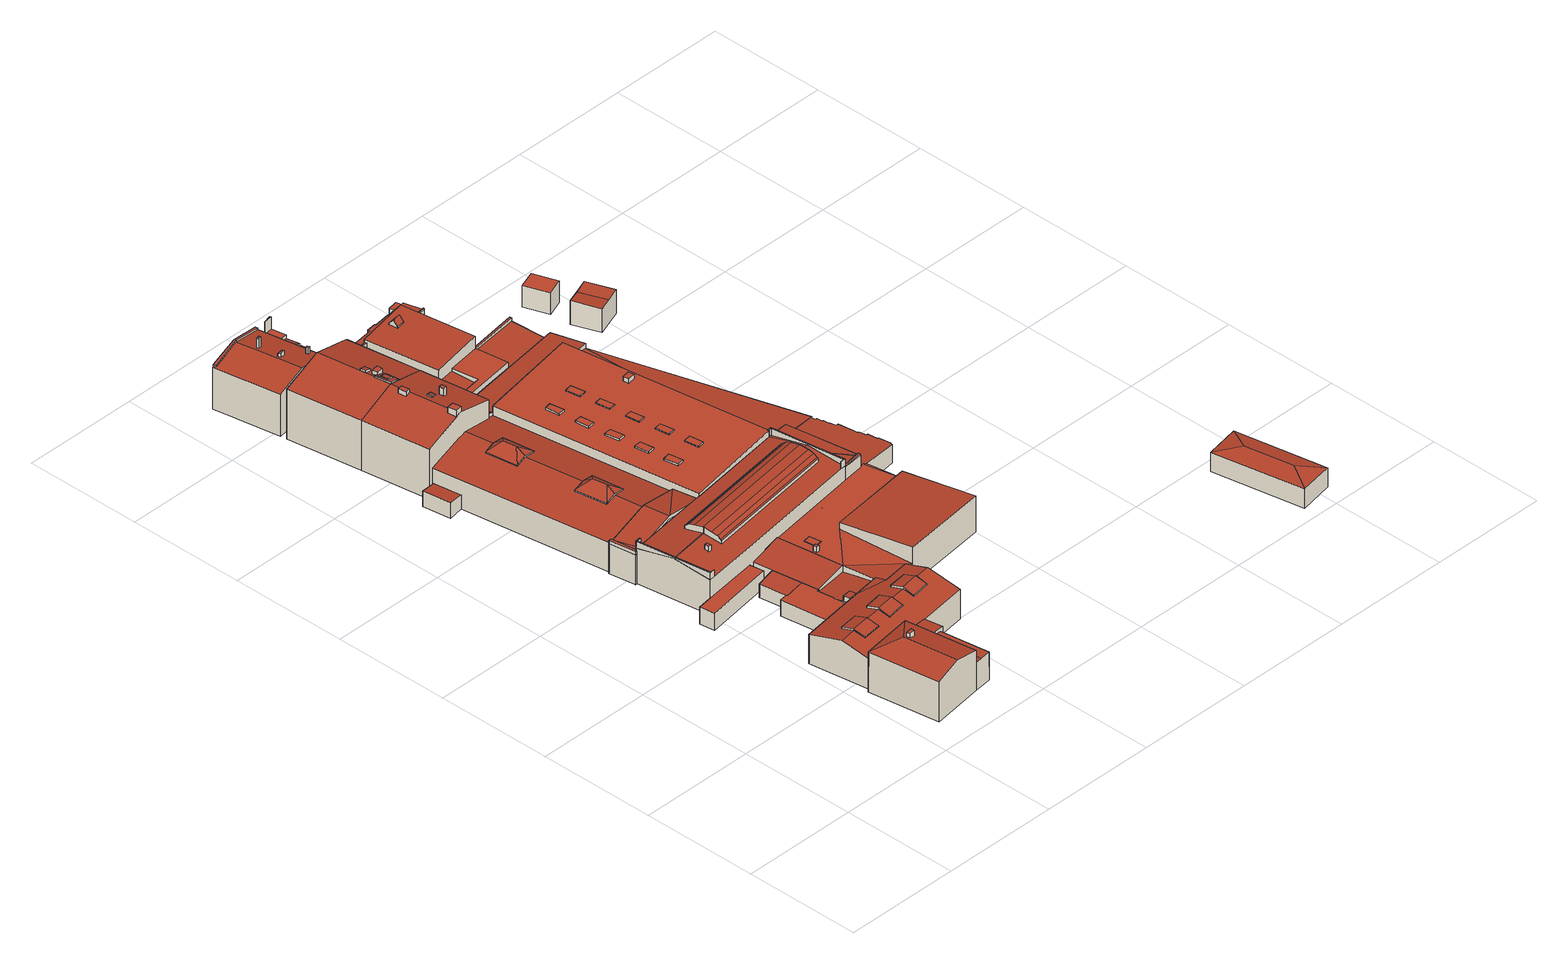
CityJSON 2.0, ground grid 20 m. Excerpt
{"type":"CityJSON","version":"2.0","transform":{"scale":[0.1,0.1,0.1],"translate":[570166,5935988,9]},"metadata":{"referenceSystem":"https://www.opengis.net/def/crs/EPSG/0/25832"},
"CityObjects":{
"building1":{"type":"Building","attributes":{"Grundfläche 2D":"374.044527","Grundhöhe NN":"14.896"},"children":["building1-1"],"geometry":[{"type":"Solid","lod":"3","boundaries":[[[[0,1,2,3]],[[4,5,6,3,2]],[[7,8,9,10]],[[11,12,8,7,13]],[[14,15,16]],[[17,18,19,20,21,22,23,24,25,26,27,28,29,30,31,32,33,16,15]],[[18,34,35,36,37,32,31,38,39,40,28,27,41,42,43,44,23,22,45,46,47,19]],[[48,36,35]],[[49,50,51,52]],[[53,54,50,49,55]],[[56,57,58,59]],[[60,58,57]],[[58,60,61,59]],[[62,63,64,65]],[[66,67,68,69]],[[68,70,71,69]],[[41,1,0,43,42]],[[41,27,26,4,2,1]],[[24,5,4,26,25]],[[24,23,44,43,0,3,6,5]],[[9,47,46,10]],[[46,45,22,21,11,13,7,10]],[[12,11,21,20]],[[20,19,47,9,8,12]],[[52,51,40,39]],[[39,38,31,30,53,55,49,52]],[[54,53,30,29]],[[29,28,40,51,50,54]],[[72,73,63,62,70,68,67]],[[63,73,74,36,64]],[[64,36,48,65]],[[59,61,75,76,71,56]],[[62,65,48,35,57,56,71,70]],[[77,60,57,35,34,78]],[[61,60,77,75]],[[67,66,79,72]],[[79,66,69,71,76]],[[33,32,37,80,81]],[[16,33,81,82]],[[14,16,82,83]],[[17,15,14,83,84]],[[34,18,17,84,78]],[[36,74,80,37]],[[72,79,76,75,77,78,84,83,82,81,80,74,73]]]],"semantics":{"surfaces":[{"type":"RoofSurface"},{"type":"WallSurface"},{"type":"GroundSurface"}],"values":[[0,0,0,0,0,0,0,0,0,0,0,0,0,0,0,0,1,1,1,1,1,1,1,1,1,1,1,1,1,1,1,1,1,1,1,1,1,1,1,1,1,1,1,2]]}}]},
"building1-1":{"type":"BuildingInstallation","parents":["building1"],"geometry":[{"type":"MultiSurface","lod":"3","boundaries":[[[85,86,87,88]],[[88,87,89,90]],[[85,88,90,91]],[[86,85,91,92]],[[87,86,92,89]]],"semantics":{"surfaces":[{"type":"RoofSurface"},{"type":"WallSurface"}],"values":[0,1,1,1,1]}}]},
"building2":{"type":"Building","attributes":{"Grundfläche 2D":"158.955950","Grundhöhe NN":"16.068"},"children":["building2-1"],"geometry":[{"type":"Solid","lod":"3","boundaries":[[[[93,94,95,96,97,98,99,100,101]],[[102,103,104,105]],[[106,103,107,108,109,110,111,95,94,112]],[[113,114,115,116]],[[100,99,117,118]],[[95,111,97,96]],[[98,97,111,119,117,99]],[[105,104,120,121]],[[102,105,121,122]],[[107,103,102,122,123]],[[108,107,123,124]],[[109,108,124,125]],[[110,109,125,126]],[[111,110,126,119]],[[94,93,112]],[[112,93,101,106]],[[104,103,106,114,113,127,120]],[[114,106,101,100,115]],[[115,100,118,128,116]],[[113,116,128,127]],[[119,126,125,124,123,122,121,120,127,128,118,117]]]],"semantics":{"surfaces":[{"type":"RoofSurface"},{"type":"WallSurface"},{"type":"GroundSurface"}],"values":[[0,0,0,0,1,1,1,1,1,1,1,1,1,1,1,1,1,1,1,1,2]]}}]},
"building2-1":{"type":"BuildingInstallation","parents":["building2"],"geometry":[{"type":"MultiSurface","lod":"3","boundaries":[[[129,130,131,132]],[[97,98,130,129]],[[98,133,131,130]],[[134,96,132,131,133]],[[96,97,129,132]]],"semantics":{"surfaces":[{"type":"RoofSurface"},{"type":"WallSurface"}],"values":[0,1,1,1,1]}}]},
"building3":{"type":"Building","attributes":{"Grundfläche 2D":"493.840794","Grundhöhe NN":"15.971"},"children":["building3-1","building3-2","building3-3","building3-4"],"geometry":[{"type":"Solid","lod":"3","boundaries":[[[[135,136,137,138]],[[137,139,140,138]],[[139,141,142,140]],[[142,141,143,144,145,146]],[[144,147,148,145]],[[147,149,150,148]],[[149,151,152,150]],[[151,153,154,152]],[[155,156,157]],[[158,159,158,155]],[[156,155,158,159]],[[160,161,162,163,164,165,166,167,168,169,170,171,172,173,174,175,176,177,178,155]],[[159,158,155,178,177]],[[179,161,160]],[[166,180,167]],[[181,182,163]],[[182,183,163]],[[164,163,183,165]],[[184,183,182]],[[180,166,165,185,186,187,188,189,177,176,175,190,191,192,193]],[[194,195,196,197,198,199]],[[200,201,202,203,195]],[[197,196,195,203,202]],[[204,205,206,207,208]],[[136,135,192,191]],[[191,190,175,174,173,153,151,149,147,144,143,141,139,137,136]],[[171,170,154,153,173,172]],[[170,169,168,167,145,148,150,152,154]],[[167,180,146,145]],[[142,146,180,193,192,135,138,140]],[[205,209,210,206]],[[207,206,210,211]],[[208,207,211,212]],[[204,208,212,213]],[[157,156,214,215]],[[155,157,215,216]],[[160,155,216,217]],[[179,160,217,218]],[[219,220,163,162,161,179,218,221]],[[181,163,220,222]],[[184,182,181,222,223]],[[209,205,185,165,183,184,223,224]],[[225,201,226,189,188,187,186,185,205,204,213]],[[226,201,200,195,194,199,214,156,159,177,189]],[[227,197,202,201,225,228]],[[198,197,227,229]],[[199,198,229,214]],[[210,209,224,223,222,220,219,221,218,217,216,215,214,229,227,228,225,213,212,211]]]],"semantics":{"surfaces":[{"type":"RoofSurface"},{"type":"WallSurface"},{"type":"GroundSurface"}],"values":[[0,0,0,0,0,0,0,0,0,0,0,0,0,0,0,0,0,0,0,0,0,0,0,0,1,1,1,1,1,1,1,1,1,1,1,1,1,1,1,1,1,1,1,1,1,1,1,2]]}}]},
"building3-1":{"type":"BuildingInstallation","parents":["building3"],"geometry":[{"type":"MultiSurface","lod":"3","boundaries":[[[230,231,232,233]],[[234,235,233,232]],[[230,233,235,236]],[[236,237,231,230]],[[232,231,237,234]]],"semantics":{"surfaces":[{"type":"RoofSurface"},{"type":"WallSurface"}],"values":[0,1,1,1,1]}}]},
"building3-2":{"type":"BuildingInstallation","parents":["building3"],"geometry":[{"type":"MultiSurface","lod":"3","boundaries":[[[226,238,239,240,241,242]],[[201,226,242,200]],[[201,202,238,226]],[[202,196,243,240,239,238]],[[203,200,242,241,240,243]]],"semantics":{"surfaces":[{"type":"RoofSurface"},{"type":"WallSurface"}],"values":[0,1,1,1,1]}}]},
"building3-3":{"type":"BuildingInstallation","parents":["building3"],"geometry":[{"type":"MultiSurface","lod":"3","boundaries":[[[244,245,246,247,248,249,250,251,252,253]],[[188,189,248,247]],[[177,159,156,251,250,249,248,189]],[[156,157,252,251]],[[155,253,252,157]],[[155,158,244,253]],[[178,176,254,245,244,158]],[[246,245,254,255]],[[255,188,247,246]]],"semantics":{"surfaces":[{"type":"RoofSurface"},{"type":"WallSurface"}],"values":[0,1,1,1,1,1,1,1,1]}}]},
"building3-4":{"type":"BuildingInstallation","parents":["building3"],"geometry":[{"type":"MultiSurface","lod":"3","boundaries":[[[256,257,258,259,260,261,262,263,264]],[[186,265,259,258]],[[260,259,265,266]],[[266,166,164,267,261,260]],[[267,163,262,261]],[[163,181,263,262]],[[181,182,184,264,263]],[[184,183,165,185,257,256,264]],[[185,186,258,257]]],"semantics":{"surfaces":[{"type":"RoofSurface"},{"type":"WallSurface"}],"values":[0,1,1,1,1,1,1,1,1]}}]},
"building4":{"type":"Building","attributes":{"Grundfläche 2D":"163.316527","Grundhöhe NN":"15.787"},"children":["building4-1","building4-2","building4-3","building4-4","building4-5"],"geometry":[{"type":"Solid","lod":"3","boundaries":[[[[268,269,270,271,272,273,274,275]],[[269,268,275,276,277,278,270]],[[279,280,281,282,283,284,285,286,287,288,289,290]],[[291,292,293,294]],[[295,296,297,298,299,300]],[[301,302,303,304]],[[305,301,304,306]],[[278,277,307,308]],[[271,270,278,308,309]],[[293,292,280,279,290,273,272,271,309,310]],[[277,276,275,274,273,290,311,312,313,314,307]],[[294,293,310,315]],[[291,294,315,316]],[[317,303,282,281,280,292,291,316]],[[282,303,302,283]],[[285,284,283,302,301,305]],[[285,305,306,286]],[[287,286,306,299,298,288]],[[289,288,298,318,311,290]],[[298,297,319,318]],[[300,320,321,295]],[[296,295,321,322]],[[297,296,322,319]],[[303,317,320,300,304]],[[304,300,299,306]],[[309,308,307,314,313,312,311,318,319,322,321,320,317,316,315,310]]]],"semantics":{"surfaces":[{"type":"RoofSurface"},{"type":"WallSurface"},{"type":"GroundSurface"}],"values":[[0,0,0,0,0,0,0,1,1,1,1,1,1,1,1,1,1,1,1,1,1,1,1,1,1,2]]}}]},
"building4-1":{"type":"BuildingInstallation","parents":["building4"],"geometry":[{"type":"MultiSurface","lod":"3","boundaries":[[[323,324,325,326]],[[326,325,327,328]],[[323,326,328,329]],[[329,330,324,323]],[[330,327,325,324]]],"semantics":{"surfaces":[{"type":"RoofSurface"},{"type":"WallSurface"}],"values":[0,1,1,1,1]}}]},
"building4-2":{"type":"BuildingInstallation","parents":["building4"],"geometry":[{"type":"MultiSurface","lod":"3","boundaries":[[[331,332,333,334]],[[334,333,335,336]],[[331,334,336,337]],[[337,338,332,331]],[[338,335,333,332]]],"semantics":{"surfaces":[{"type":"RoofSurface"},{"type":"WallSurface"}],"values":[0,1,1,1,1]}}]},
"building4-3":{"type":"BuildingInstallation","parents":["building4"],"geometry":[{"type":"MultiSurface","lod":"3","boundaries":[[[339,340,341,342]],[[343,344,342,341]],[[339,342,344,345]],[[340,339,345,346]],[[346,343,341,340]]],"semantics":{"surfaces":[{"type":"RoofSurface"},{"type":"WallSurface"}],"values":[0,1,1,1,1]}}]},
"building4-4":{"type":"BuildingInstallation","parents":["building4"],"geometry":[{"type":"MultiSurface","lod":"3","boundaries":[[[347,348,349,350,351,352]],[[349,353,354,350]],[[347,352,276,355]],[[355,268,356,349,348,347]],[[272,353,349,356]],[[354,353,272,273]],[[274,275,276,352,351,350,354,273]]],"semantics":{"surfaces":[{"type":"RoofSurface"},{"type":"WallSurface"}],"values":[0,0,1,1,1,1,1]}}]},
"building4-5":{"type":"BuildingInstallation","parents":["building4"],"geometry":[{"type":"MultiSurface","lod":"3","boundaries":[[[357,358,359,360]],[[289,361,360,359]],[[357,360,361,287]],[[287,288,358,357]],[[288,289,359,358]]],"semantics":{"surfaces":[{"type":"RoofSurface"},{"type":"WallSurface"}],"values":[0,1,1,1,1]}}]},
"building5":{"type":"Building","attributes":{"Grundfläche 2D":"852.635975","Grundhöhe NN":"15.950"},"children":["building5-1","building5-2","building5-3","building5-4","building5-5","building5-6"],"geometry":[{"type":"Solid","lod":"3","boundaries":[[[[362,363,364,365]],[[362,365,366]],[[367,364,363]],[[368,369,364,367]],[[369,370,365,364]],[[371,366,365,370]],[[372,373,374,375]],[[372,375,376]],[[377,374,373]],[[378,379,374,377]],[[379,380,375,374]],[[376,375,380]],[[381,382,383]],[[384,385,382,381]],[[385,384,386,387,388]],[[389,387,386]],[[390,391,392,393,394,395]],[[396,397,398,399,392,391,390,400,401]],[[402,403,404,405,406,407,408,409,410,411,412,413,414,415,416,417,418]],[[419,420,421,422,423,424,425,426,427,428,429,430,431,409,408,432,433,405,404,434,435,436,437,417,416]],[[438,439,440,441,442,443,444]],[[445,446,447,448]],[[449,450,451,452,453,454]],[[452,451,455,456]],[[450,449,457,458]],[[363,362,436,435]],[[435,434,404,403,369,368,367,363]],[[403,402,418,370,369]],[[437,436,362,366,371,370,418,417]],[[373,372,433,432]],[[377,373,432,408,407,379,378]],[[380,379,407,406]],[[406,405,433,372,376,380]],[[381,383,459,410]],[[384,381,410,409,431,386]],[[389,386,431,430]],[[430,460,387,389]],[[460,461,388,387]],[[461,462,463,459,383,382,385,388]],[[394,393,464,465]],[[420,419,416,415,401,400,390,395,394,465,466,421]],[[413,453,452,456,467,468,398,397,396,401,415,414]],[[393,392,469,464]],[[399,398,468,470]],[[392,399,470,469]],[[438,450,458,471,439]],[[440,439,471,472]],[[473,442,441,440,472,474]],[[443,442,473,475]],[[443,475,455,451,444]],[[444,451,450,438]],[[447,446,476,477]],[[448,447,477,478]],[[445,448,478,479]],[[454,412,411,410,459,480,457,449]],[[412,454,453,413]],[[445,479,481,422,421,466,476,446]],[[423,422,481,482]],[[483,426,425,424,423,482,484]],[[427,426,483,485]],[[428,427,485,486]],[[460,430,429,428,486,487]],[[461,460,487,488]],[[459,463,462,461,488,489,490,480]],[[470,468,467,456,455,475,473,474,472,471,458,457,480,490,489,488,487,486,485,483,484,482,481,479,478,477,476,466,465,464,469]]]],"semantics":{"surfaces":[{"type":"RoofSurface"},{"type":"WallSurface"},{"type":"GroundSurface"}],"values":[[0,0,0,0,0,0,0,0,0,0,0,0,0,0,0,0,0,0,0,0,0,0,0,1,1,1,1,1,1,1,1,1,1,1,1,1,1,1,1,1,1,1,1,1,1,1,1,1,1,1,1,1,1,1,1,1,1,1,1,1,1,1,1,1,2]]}}]},
"building5-1":{"type":"BuildingInstallation","parents":["building5"],"geometry":[{"type":"MultiSurface","lod":"3","boundaries":[[[491,492,493,494,495,496,497,498]],[[429,499,496,495]],[[499,422,423,498,497,496]],[[423,424,425,426,492,491,498]],[[426,427,493,492]],[[427,428,494,493]],[[428,429,495,494]]],"semantics":{"surfaces":[{"type":"RoofSurface"},{"type":"WallSurface"}],"values":[0,1,1,1,1,1,1]}}]},
"building5-2":{"type":"BuildingInstallation","parents":["building5"],"geometry":[{"type":"MultiSurface","lod":"3","boundaries":[[[500,501,502,503]],[[503,502,504,505]],[[500,503,505,506]],[[501,500,506,507]],[[502,501,507,504]]],"semantics":{"surfaces":[{"type":"RoofSurface"},{"type":"WallSurface"}],"values":[0,1,1,1,1]}}]},
"building5-3":{"type":"BuildingInstallation","parents":["building5"],"geometry":[{"type":"MultiSurface","lod":"3","boundaries":[[[508,509,510,511]],[[511,510,512,513]],[[508,511,513,514]],[[509,508,514,515]],[[510,509,515,512]]],"semantics":{"surfaces":[{"type":"RoofSurface"},{"type":"WallSurface"}],"values":[0,1,1,1,1]}}]},
"building5-4":{"type":"BuildingInstallation","parents":["building5"],"geometry":[{"type":"MultiSurface","lod":"3","boundaries":[[[516,517,518,519]],[[390,400,517,516,395]],[[518,517,400,520]],[[518,520,391,521,519]],[[516,519,521,395]]],"semantics":{"surfaces":[{"type":"RoofSurface"},{"type":"WallSurface"}],"values":[0,1,1,1,1]}}]},
"building5-5":{"type":"BuildingInstallation","parents":["building5"],"geometry":[{"type":"MultiSurface","lod":"3","boundaries":[[[522,523,524,525]],[[525,524,526,527]],[[527,528,522,525]],[[523,522,528,529]],[[529,526,524,523]]],"semantics":{"surfaces":[{"type":"RoofSurface"},{"type":"WallSurface"}],"values":[0,1,1,1,1]}}]},
"building5-6":{"type":"BuildingInstallation","parents":["building5"],"geometry":[{"type":"MultiSurface","lod":"3","boundaries":[[[530,531,532,533]],[[414,533,532,413]],[[414,411,530,533]],[[531,530,411,412]],[[412,413,532,531]]],"semantics":{"surfaces":[{"type":"RoofSurface"},{"type":"WallSurface"}],"values":[0,1,1,1,1]}}]},
"building6":{"type":"Building","attributes":{"Grundfläche 2D":"482.520732","Grundhöhe NN":"15.946"},"children":["building6-1","building6-2","building6-3","building6-4","building6-5","building6-6","building6-7","building6-8","building6-9","building6-10"],"geometry":[{"type":"MultiSurface","lod":"3","boundaries":[[[534,535,536,537,538,539,540,541,542,543]],[[544,545,546,547,548,549,550,551,552,553,554,555,556,557]],[[558,559,560,561,562,563,564,444,565,566]],[[567,560,559]],[[568,569,570,571,572,573,574]],[[392,575,576,577,578,393]],[[575,392,399,398,579,580,581,582,577,576]],[[583,584,585,586,587]],[[570,569,536,535]],[[537,536,569,568]],[[568,574,538,537]],[[539,538,574,444]],[[444,564,540,539]],[[540,564,563,541]],[[563,562,542,541]],[[554,553,468,467]],[[546,545,544,588,589]],[[572,554,467,456,573]],[[566,565,444,574,573,456,590]],[[559,558,566,590,591]],[[567,559,591,592]],[[571,555,554,572]],[[393,578,593,464]],[[392,393,464,469]],[[399,392,469,470]],[[398,399,470,468,553,594]],[[552,551,550,549,548,547,546,589,595,582,581,580,579,398,594,553]],[[593,578,577,582,595]],[[556,555,571,596,583,587,586,597,588,544,557]],[[570,535,534,598,584,583,596,571]],[[560,567,592,599,585,584,598,534]],[[586,585,599,597]],[[589,588,597,599,592,591,590,456,467,468,470,469,464,593,595]]],"semantics":{"surfaces":[{"type":"RoofSurface"},{"type":"WallSurface"},{"type":"GroundSurface"}],"values":[0,0,0,0,0,0,0,0,1,1,1,1,1,1,1,1,1,1,1,1,1,1,1,1,1,1,1,1,1,1,1,1,2]}}]},
"building6-1":{"type":"BuildingInstallation","parents":["building6"],"geometry":[{"type":"MultiSurface","lod":"3","boundaries":[[[600,601,602,603]],[[601,600,604,605,606,607]],[[607,608,602,601]],[[609,603,602,608,610]],[[609,604,600,603]]],"semantics":{"surfaces":[{"type":"RoofSurface"},{"type":"WallSurface"}],"values":[0,1,1,1,1]}}]},
"building6-2":{"type":"BuildingInstallation","parents":["building6"],"geometry":[{"type":"MultiSurface","lod":"3","boundaries":[[[606,611,612,613,607]],[[614,615,607,613,616,617]],[[618,619,615,614,620,621,616,613,622]],[[615,623,608,607]],[[605,576,624,612,611,606]],[[613,612,624,392,618,622]],[[392,625,619,618]],[[619,625,626,623,615]],[[610,608,623,626]]],"semantics":{"surfaces":[{"type":"RoofSurface"},{"type":"WallSurface"}],"values":[0,0,0,0,1,1,1,1,1]}}]},
"building6-3":{"type":"BuildingInstallation","parents":["building6"],"geometry":[{"type":"MultiSurface","lod":"3","boundaries":[[[627,628,629,630]],[[616,627,630,614,617]],[[628,627,616,621]],[[629,628,621,620]],[[629,620,614,630]]],"semantics":{"surfaces":[{"type":"RoofSurface"},{"type":"WallSurface"}],"values":[0,1,1,1,1]}}]},
"building6-4":{"type":"BuildingInstallation","parents":["building6"],"geometry":[{"type":"MultiSurface","lod":"3","boundaries":[[[631,632,633,634]],[[634,633,635,636]],[[636,637,631,634]],[[632,631,637,638]],[[638,635,633,632]]],"semantics":{"surfaces":[{"type":"RoofSurface"},{"type":"WallSurface"}],"values":[0,1,1,1,1]}}]},
"building6-5":{"type":"BuildingInstallation","parents":["building6"],"geometry":[{"type":"MultiSurface","lod":"3","boundaries":[[[639,640,641,642]],[[643,640,639,644]],[[645,646,642,641]],[[642,646,647,644,639]],[[647,648,643,644]],[[643,648,645,641,640]]],"semantics":{"surfaces":[{"type":"RoofSurface"},{"type":"WallSurface"}],"values":[0,0,1,1,1,1]}}]},
"building6-6":{"type":"BuildingInstallation","parents":["building6"],"geometry":[{"type":"MultiSurface","lod":"3","boundaries":[[[649,650,651,652]],[[651,546,547,652]],[[557,649,652,547]],[[557,544,650,649]],[[545,546,651,650,544]]],"semantics":{"surfaces":[{"type":"RoofSurface"},{"type":"WallSurface"}],"values":[0,1,1,1,1]}}]},
"building6-7":{"type":"BuildingInstallation","parents":["building6"],"geometry":[{"type":"MultiSurface","lod":"3","boundaries":[[[653,654,550,551]]],"semantics":{"surfaces":[{"type":"RoofSurface"}],"values":[0]}}]},
"building6-8":{"type":"BuildingInstallation","parents":["building6"]},
"building6-9":{"type":"BuildingInstallation","parents":["building6"],"geometry":[{"type":"MultiSurface","lod":"3","boundaries":[[[596,655,656,594,657]],[[656,655,556,552]],[[552,553,554,572,657,594,656]],[[554,555,571,596,657,572]],[[596,571,555,556,655]]],"semantics":{"surfaces":[{"type":"RoofSurface"},{"type":"WallSurface"}],"values":[0,1,1,1,1]}}]},
"building6-10":{"type":"BuildingInstallation","parents":["building6"],"geometry":[{"type":"MultiSurface","lod":"3","boundaries":[[[598,658,659,660,661]],[[658,598,661,567,560,534,543]],[[659,658,543,542,562,558]],[[558,559,660,659]],[[559,567,661,660]]],"semantics":{"surfaces":[{"type":"RoofSurface"},{"type":"WallSurface"}],"values":[0,1,1,1,1]}}]},
"building7":{"type":"Building","attributes":{"Grundfläche 2D":"498.356415","Grundhöhe NN":"15.917"},"children":["building7-1","building7-2","building7-3"],"geometry":[{"type":"Solid","lod":"3","boundaries":[[[[662,663,664]],[[665,666,116,667,115,668,663,662,669,670]],[[671,672,115]],[[672,668,115]],[[669,662,673,674,675,676,677,678,679,680,681,682,683,684,685,686,687,688,689,690,691,692,670]],[[693,694,695,696,697]],[[664,673,662]],[[666,665,670,698,699,116]],[[671,115,667,116,699,700]],[[672,671,700,701]],[[663,702,703,673,664]],[[673,703,704,674]],[[675,674,704,705]],[[676,675,705,706]],[[677,676,706,707]],[[678,677,707,708]],[[679,678,708,709]],[[680,679,709,710]],[[681,680,710,711]],[[682,681,711,712]],[[683,682,712,713]],[[684,683,713,714]],[[685,684,714,715]],[[686,685,715,716]],[[687,686,716,717]],[[688,687,717,718]],[[689,688,718,719]],[[690,689,719,720]],[[691,690,720,721]],[[692,691,721,722]],[[722,698,670,692]],[[723,695,694,693,668,672,701]],[[696,695,723,724]],[[697,696,724,725]],[[663,668,693,697,725,702]],[[721,720,719,718,717,716,715,714,713,712,711,710,709,708,707,706,705,704,703,702,725,724,723,701,700,699,698,722]]]],"semantics":{"surfaces":[{"type":"RoofSurface"},{"type":"WallSurface"},{"type":"GroundSurface"}],"values":[[0,0,0,0,0,0,1,1,1,1,1,1,1,1,1,1,1,1,1,1,1,1,1,1,1,1,1,1,1,1,1,1,1,1,1,2]]}}]},
"building7-1":{"type":"BuildingInstallation","parents":["building7"],"geometry":[{"type":"MultiSurface","lod":"3","boundaries":[[[726,727,728,729]],[[727,726,730,731]],[[729,728,732,733]],[[726,729,733,730]],[[728,727,731,732]]],"semantics":{"surfaces":[{"type":"RoofSurface"},{"type":"WallSurface"}],"values":[0,1,1,1,1]}}]},
"building7-2":{"type":"BuildingInstallation","parents":["building7"],"geometry":[{"type":"MultiSurface","lod":"3","boundaries":[[[734,735,736,737]]],"semantics":{"surfaces":[{"type":"RoofSurface"}],"values":[0]}}]},
"building7-3":{"type":"BuildingInstallation","parents":["building7"],"geometry":[{"type":"MultiSurface","lod":"3","boundaries":[[[738,739,740,741]],[[741,740,742,743]],[[743,744,738,741]],[[739,738,744,745]],[[745,742,740,739]]],"semantics":{"surfaces":[{"type":"RoofSurface"},{"type":"WallSurface"}],"values":[0,1,1,1,1]}}]},
"building8":{"type":"Building","attributes":{"Grundfläche 2D":"884.266016","Grundhöhe NN":"15.950"},"children":["building8-1","building8-2","building8-3","building8-4","building8-5","building8-6","building8-7","building8-8","building8-9","building8-10","building8-11"],"geometry":[{"type":"Solid","lod":"3","boundaries":[[[[746,747,748,749,750,253,751]],[[440,752,753]],[[754,691,755,756,753]],[[440,753,756]],[[457,748,747,746,471,458]],[[757,750,749,748,457,480]],[[253,750,757,758]],[[759,752,440,472,471,746,751,253,758]],[[753,752,759,760]],[[755,691,754,753,760,761]],[[756,755,761,474]],[[440,756,474,472]],[[472,474,761,760,759,758,757,480,457,458,471]]]],"semantics":{"surfaces":[{"type":"RoofSurface"},{"type":"WallSurface"},{"type":"GroundSurface"}],"values":[[0,0,0,0,1,1,1,1,1,1,1,1,2]]}}]},
"building8-1":{"type":"BuildingInstallation","parents":["building8"],"geometry":[{"type":"MultiSurface","lod":"3","boundaries":[[[762,763,764,765]],[[765,764,766,767]],[[762,765,767,768]],[[763,762,768,769]],[[764,763,769,766]]],"semantics":{"surfaces":[{"type":"RoofSurface"},{"type":"WallSurface"}],"values":[0,1,1,1,1]}}]},
"building8-2":{"type":"BuildingInstallation","parents":["building8"],"geometry":[{"type":"MultiSurface","lod":"3","boundaries":[[[770,771,772,773]],[[773,772,774,775]],[[770,773,775,776]],[[771,770,776,777]],[[772,771,777,774]]],"semantics":{"surfaces":[{"type":"RoofSurface"},{"type":"WallSurface"}],"values":[0,1,1,1,1]}}]},
"building8-3":{"type":"BuildingInstallation","parents":["building8"],"geometry":[{"type":"MultiSurface","lod":"3","boundaries":[[[778,779,780,781]],[[781,780,782,783]],[[778,781,783,784]],[[779,778,784,785]],[[780,779,785,782]]],"semantics":{"surfaces":[{"type":"RoofSurface"},{"type":"WallSurface"}],"values":[0,1,1,1,1]}}]},
"building8-4":{"type":"BuildingInstallation","parents":["building8"],"geometry":[{"type":"MultiSurface","lod":"3","boundaries":[[[786,787,788,789]],[[789,788,790,791]],[[786,789,791,792]],[[787,786,792,793]],[[788,787,793,790]]],"semantics":{"surfaces":[{"type":"RoofSurface"},{"type":"WallSurface"}],"values":[0,1,1,1,1]}}]},
"building8-5":{"type":"BuildingInstallation","parents":["building8"],"geometry":[{"type":"MultiSurface","lod":"3","boundaries":[[[794,795,796,797]],[[797,796,798,799]],[[794,797,799,800]],[[795,794,800,801]],[[796,795,801,798]]],"semantics":{"surfaces":[{"type":"RoofSurface"},{"type":"WallSurface"}],"values":[0,1,1,1,1]}}]},
"building8-6":{"type":"BuildingInstallation","parents":["building8"],"geometry":[{"type":"MultiSurface","lod":"3","boundaries":[[[802,803,804,805]],[[805,804,806,807]],[[802,805,807,808]],[[803,802,808,809]],[[804,803,809,806]]],"semantics":{"surfaces":[{"type":"RoofSurface"},{"type":"WallSurface"}],"values":[0,1,1,1,1]}}]},
"building8-7":{"type":"BuildingInstallation","parents":["building8"],"geometry":[{"type":"MultiSurface","lod":"3","boundaries":[[[810,811,812,813]],[[813,812,814,815]],[[810,813,815,816]],[[811,810,816,817]],[[812,811,817,814]]],"semantics":{"surfaces":[{"type":"RoofSurface"},{"type":"WallSurface"}],"values":[0,1,1,1,1]}}]},
"building8-8":{"type":"BuildingInstallation","parents":["building8"],"geometry":[{"type":"MultiSurface","lod":"3","boundaries":[[[818,819,820,821]],[[821,820,822,823]],[[818,821,823,824]],[[819,818,824,825]],[[820,819,825,822]]],"semantics":{"surfaces":[{"type":"RoofSurface"},{"type":"WallSurface"}],"values":[0,1,1,1,1]}}]},
"building8-9":{"type":"BuildingInstallation","parents":["building8"],"geometry":[{"type":"MultiSurface","lod":"3","boundaries":[[[826,827,828,829]],[[829,828,830,831]],[[826,829,831,832]],[[827,826,832,833]],[[828,827,833,830]]],"semantics":{"surfaces":[{"type":"RoofSurface"},{"type":"WallSurface"}],"values":[0,1,1,1,1]}}]},
"building8-10":{"type":"BuildingInstallation","parents":["building8"],"geometry":[{"type":"MultiSurface","lod":"3","boundaries":[[[834,835,836,837]],[[837,836,838,839]],[[834,837,839,840]],[[835,834,840,841]],[[836,835,841,838]]],"semantics":{"surfaces":[{"type":"RoofSurface"},{"type":"WallSurface"}],"values":[0,1,1,1,1]}}]},
"building8-11":{"type":"BuildingInstallation","parents":["building8"],"geometry":[{"type":"MultiSurface","lod":"3","boundaries":[[[842,843,844,845]],[[845,844,846,847]],[[842,845,847,848]],[[843,842,848,849]],[[844,843,849,846]]],"semantics":{"surfaces":[{"type":"RoofSurface"},{"type":"WallSurface"}],"values":[0,1,1,1,1]}}]},
"building9":{"type":"Building","attributes":{"Grundfläche 2D":"72.946032","Grundhöhe NN":"15.784"},"children":["building9-1"],"geometry":[{"type":"Solid","lod":"3","boundaries":[[[[850,851,852,853,854]],[[855,856,850]],[[856,851,850]],[[857,858,859,860,861,862]],[[863,864,865,866]],[[867,868,869,870,855,871,872,873,874,875]],[[850,854,872,871,855]],[[855,876,877,856]],[[851,856,877,878]],[[852,851,878,879]],[[865,880,881,872,854,853,852,879,882,866]],[[860,859,883,884]],[[861,860,884,885]],[[861,885,886,870,862]],[[887,857,862,870,869,888]],[[858,857,887,889]],[[859,858,889,883]],[[863,866,882,890]],[[864,863,890,891]],[[865,864,891,880]],[[855,870,886,876]],[[872,881,892,873]],[[874,873,892,893]],[[875,874,893,894]],[[867,875,894,895]],[[868,867,895,896]],[[869,868,896,888]],[[886,885,884,883,889,887,888,896,895,894,893,892,881,880,891,890,882,879,878,877,876]]]],"semantics":{"surfaces":[{"type":"RoofSurface"},{"type":"WallSurface"},{"type":"GroundSurface"}],"values":[[0,0,0,0,0,0,1,1,1,1,1,1,1,1,1,1,1,1,1,1,1,1,1,1,1,1,1,2]]}}]},
"building9-1":{"type":"BuildingInstallation","parents":["building9"],"geometry":[{"type":"MultiSurface","lod":"3","boundaries":[[[897,898,899,900]],[[898,897,856,851]],[[900,899,850,855]],[[897,900,855,856]],[[899,898,851,850]]],"semantics":{"surfaces":[{"type":"RoofSurface"},{"type":"WallSurface"}],"values":[0,1,1,1,1]}}]},
"building10":{"type":"Building","attributes":{"Grundfläche 2D":"13.685552","Grundhöhe NN":"9.791"},"geometry":[{"type":"Solid","lod":"3","boundaries":[[[[901,902,903,904]],[[905,906,904,903]],[[906,907,901,904]],[[907,908,902,901]],[[908,905,903,902]],[[908,907,906,905]]]],"semantics":{"surfaces":[{"type":"RoofSurface"},{"type":"WallSurface"},{"type":"GroundSurface"}],"values":[[0,1,1,1,1,2]]}}]},
"building11":{"type":"Building","attributes":{"Grundfläche 2D":"24.049273","Grundhöhe NN":"9.480"},"geometry":[{"type":"Solid","lod":"3","boundaries":[[[[909,910,911,912]],[[913,910,909,914]],[[912,911,915,916]],[[914,909,912,916,917]],[[913,914,917,918]],[[911,910,913,918,915]],[[916,915,918,917]]]],"semantics":{"surfaces":[{"type":"RoofSurface"},{"type":"WallSurface"},{"type":"GroundSurface"}],"values":[[0,0,1,1,1,1,2]]}}]},
"building12":{"type":"Building","attributes":{"Grundfläche 2D":"94.229668","Grundhöhe NN":"9.410"},"geometry":[{"type":"Solid","lod":"3","boundaries":[[[[919,920,921,922]],[[920,923,921]],[[919,922,924]],[[920,919,924,923]],[[925,926,922,921]],[[926,927,924,922]],[[927,928,923,924]],[[928,925,921,923]],[[928,927,926,925]]]],"semantics":{"surfaces":[{"type":"RoofSurface"},{"type":"WallSurface"},{"type":"GroundSurface"}],"values":[[0,0,0,0,1,1,1,1,2]]}}]}
},
"vertices":[
[261,167,122],[293,172,122],[290,191,128],[259,186,128],[287,212,122],[256,207,122],[259,187,128],[231,182,128],[199,178,128],[202,159,122],[234,163,122],[228,203,122],[196,199,122],[231,183,128],[325,255,110],[278,248,110],[327,236,114],[163,231,110],[171,174,125],[199,178,125],[196,199,119],[228,203,119],[231,183,125],[259,187,125],[256,207,119],[286,212,119],[287,212,119],[290,191,125],[318,195,125],[315,216,119],[346,220,119],[349,200,125],[378,204,125],[373,243,114],[178,125,112],[261,137,112],[299,136,111],[386,148,111],[350,200,125],[352,181,120],[320,176,120],[293,172,120],[279,170,120],[261,167,120],[259,186,125],[231,182,125],[234,163,120],[202,159,120],[262,130,111],[350,200,128],[318,195,128],[320,176,122],[352,181,122],[346,220,122],[315,216,122],[349,200,128],[279,16,130],[261,137,130],[221,102,141],[234,9,141],[172,124,130],[190,3,130],[266,100,116],[304,105,113],[299,136,113],[262,130,116],[310,20,108],[298,105,108],[281,102,107],[293,18,107],[266,100,108],[279,16,108],[298,105,59],[304,105,59],[299,136,59],[190,3,59],[279,16,59],[172,124,59],[178,125,59],[310,20,59],[386,148,59],[373,243,59],[327,236,59],[325,255,59],[163,231,59],
[237,96,147],[237,102,147],[226,101,147],[227,96,147],[226,101,139],[227,96,139],[237,96,137],[237,102,137],
[256,302,96],[260,276,99],[260,272,99],[262,258,101],[264,246,102],[278,248,102],[325,255,102],[316,311,96],[259,303,96],[223,327,95],[254,332,99],[247,382,99],[215,377,95],[259,303,99],[218,326,99],[218,328,99],[205,326,99],[217,239,99],[264,246,99],[256,302,99],[242,415,100],[259,303,100],[316,311,107],[300,423,107],[325,255,71],[316,311,71],[264,246,71],[247,382,71],[215,377,71],[223,327,71],[218,326,71],[218,328,71],[205,326,71],[217,239,71],[242,415,71],[300,423,71],
[264,246,111],[278,248,111],[277,260,110],[262,258,110],[277,260,101],[271,259,101],
[206,442,142],[440,476,142],[440,478,144],[206,444,144],[439,484,148],[205,449,148],[438,493,151],[204,459,151],[436,507,153],[436,508,153],[202,474,153],[202,473,153],[433,522,151],[199,488,151],[432,531,148],[198,497,148],[431,536,144],[197,502,144],[431,539,142],[197,505,142],[439,571,132],[446,574,132],[438,573,132],[444,572,132],[446,572,132],[270,546,132],[201,537,132],[200,537,132],[130,527,132],[130,478,139],[130,463,142],[132,463,142],[202,474,142],[198,497,138],[197,502,137],[197,505,137],[201,506,137],[237,511,136],[431,539,136],[436,508,142],[436,507,142],[453,510,142],[455,510,142],[451,525,139],[270,547,132],[202,473,142],[130,529,132],[124,528,132],[121,526,132],[121,528,132],[139,400,132],[148,401,132],[233,413,132],[455,446,132],[464,447,132],[440,478,137],[440,476,137],[206,442,137],[206,444,137],[446,572,130],[455,510,130],[500,453,127],[501,452,127],[482,579,127],[446,574,130],[464,449,130],[464,447,130],[500,452,127],[498,455,127],[233,413,100],[139,400,100],[113,396,100],[117,371,100],[237,389,100],[139,400,70],[113,396,70],[117,371,70],[237,389,70],[233,413,70],[446,574,70],[438,573,70],[439,571,70],[270,546,70],[270,547,70],[200,537,70],[130,527,70],[201,537,70],[130,529,70],[121,528,70],[121,526,70],[464,447,70],[464,447,131],[501,452,70],[500,452,70],[482,579,70],
[184,450,147],[179,449,147],[180,442,147],[185,442,147],[180,442,137],[185,442,137],[184,450,139],[179,449,139],
[500,452,131],[500,453,131],[500,455,131],[498,455,131],[464,449,131],[500,455,127],
[444,572,144],[462,448,144],[455,447,144],[455,446,144],[464,447,144],[455,510,144],[446,572,144],[446,574,144],[438,573,144],[439,571,144],[462,448,132],[455,447,132],
[121,526,144],[139,400,144],[148,401,144],[148,402,144],[141,401,144],[123,526,144],[130,527,144],[130,529,144],[121,528,144],[148,402,132],[141,401,132],[123,526,132],
[61,1250,154],[67,1220,154],[81,1140,154],[135,1149,142],[115,1259,142],[114,1263,142],[62,1254,154],[61,1254,154],[9,1245,142],[7,1244,142],[27,1130,142],[115,1259,118],[123,1214,118],[138,1217,118],[141,1218,118],[138,1233,118],[139,1235,118],[143,1241,118],[157,1243,118],[153,1268,118],[152,1270,118],[138,1267,118],[114,1263,118],[138,1217,112],[123,1214,115],[131,1172,115],[146,1175,112],[161,1219,89],[184,1223,89],[175,1274,89],[152,1270,89],[157,1243,89],[161,1221,89],[139,1235,115],[138,1233,115],[141,1218,112],[161,1221,112],[143,1241,114],[157,1243,112],[7,1244,68],[27,1130,68],[135,1149,68],[131,1172,68],[114,1263,68],[62,1254,68],[61,1254,68],[9,1245,68],[146,1175,68],[138,1217,68],[141,1218,68],[152,1270,68],[175,1274,68],[161,1221,68],[161,1219,68],[184,1223,68],
[79,1219,169],[79,1222,169],[73,1221,169],[74,1218,169],[73,1221,152],[74,1218,152],[79,1219,151],[79,1222,151],
[90,1183,158],[89,1186,158],[79,1185,158],[80,1181,158],[79,1185,152],[80,1181,152],[90,1183,150],[89,1186,150],
[124,1166,155],[123,1170,155],[119,1169,155],[120,1165,155],[119,1169,144],[120,1165,144],[124,1166,143],[123,1170,143],
[10,1240,145],[61,1250,156],[62,1250,156],[62,1254,156],[61,1254,156],[9,1245,145],[115,1259,145],[114,1263,145],[10,1240,142],[62,1250,154],
[153,1268,139],[152,1270,139],[138,1267,139],[138,1266,139],[138,1266,118],
[136,835,134],[144,781,134],[162,800,148],[159,822,148],[156,838,138],[164,784,138],[165,784,138],[185,787,134],[177,841,134],[157,838,138],[158,682,134],[166,628,134],[185,646,148],[181,669,148],[179,685,138],[186,631,138],[187,631,138],[207,634,134],[200,688,134],[263,591,126],[201,537,141],[270,547,127],[193,581,141],[200,537,141],[118,570,126],[130,529,127],[130,527,127],[124,528,126],[135,885,177],[133,900,177],[118,1003,177],[47,992,157],[64,875,157],[128,884,175],[205,900,157],[189,1012,157],[189,1013,157],[119,1003,177],[140,886,176],[206,895,157],[181,818,132],[185,787,132],[165,784,136],[179,685,136],[200,688,132],[207,634,132],[187,631,136],[194,581,136],[263,591,121],[218,899,121],[218,901,121],[205,900,124],[206,897,124],[206,895,124],[150,887,136],[157,838,136],[177,841,132],[140,886,134],[135,885,134],[70,876,121],[115,572,121],[112,572,121],[113,569,121],[119,527,121],[119,526,121],[121,526,121],[121,528,121],[123,528,122],[124,528,122],[118,570,122],[166,628,132],[158,682,132],[164,784,136],[144,781,132],[136,835,132],[156,838,136],[235,902,112],[388,924,112],[388,920,112],[438,928,112],[439,928,112],[430,989,105],[227,959,105],[78,827,94],[71,874,94],[45,871,96],[52,823,96],[218,899,104],[235,902,104],[227,959,104],[197,955,104],[205,900,104],[218,901,104],[227,959,69],[197,955,69],[218,899,69],[235,902,69],[270,547,121],[130,529,123],[130,527,123],[200,537,136],[201,537,136],[47,992,69],[64,875,69],[70,876,69],[189,1012,69],[189,1013,69],[118,1003,69],[119,1003,69],[388,924,69],[388,920,69],[439,928,69],[438,928,69],[430,989,69],[71,874,69],[45,871,69],[52,823,69],[78,827,69],[270,547,69],[115,572,69],[112,572,69],[119,526,69],[119,527,69],[121,526,69],[121,528,69],[130,529,69],[130,527,69],[200,537,69],[201,537,69],
[119,527,127],[119,526,127],[121,526,127],[121,528,127],[123,528,127],[117,572,127],[115,572,127],[112,572,127],[117,572,122],
[148,943,173],[147,952,173],[137,950,176],[138,941,176],[137,950,174],[138,941,174],[148,943,171],[147,952,171],
[162,936,183],[161,944,183],[155,943,183],[156,935,183],[155,943,170],[156,935,170],[162,936,168],[161,944,168],
[128,884,186],[140,886,186],[137,900,186],[126,899,186],[137,900,176],[126,899,175],
[122,970,183],[120,983,183],[112,982,183],[114,969,183],[112,982,175],[114,969,175],[122,970,177],[120,983,177],
[218,899,126],[218,901,126],[205,900,130],[206,897,130],
[321,1031,114],[264,1023,114],[271,978,114],[215,970,114],[217,958,114],[227,959,114],[227,960,114],[330,975,114],[322,1031,114],[321,1030,114],[214,1144,108],[179,1139,108],[171,1138,108],[171,1135,108],[181,1064,104],[182,1059,104],[184,1043,103],[186,1032,102],[188,1015,101],[189,1013,101],[189,1012,101],[233,1018,101],[232,1022,101],[215,1141,108],[408,1043,109],[407,1046,110],[321,1031,110],[321,1030,110],[322,1031,110],[330,975,105],[227,960,105],[330,974,105],[416,987,105],[320,1033,110],[215,970,106],[271,978,106],[264,1023,110],[233,1018,110],[189,1012,110],[197,955,105],[217,958,105],[117,1011,177],[115,1030,177],[100,1129,177],[28,1119,157],[188,1015,157],[171,1135,157],[171,1138,157],[170,1139,157],[233,1018,130],[321,1031,136],[302,1158,136],[214,1145,130],[214,1144,130],[214,1144,69],[171,1138,69],[416,987,69],[407,1046,69],[320,1033,69],[28,1119,69],[189,1013,117],[170,1139,69],[233,1018,117],[214,1145,69],[321,1031,115],[302,1158,69],
[119,1040,182],[120,1030,182],[132,1032,182],[131,1041,182],[119,1040,175],[120,1031,175],[120,1031,178],[120,1030,178],[132,1032,174],[131,1041,172],[132,1032,172],
[115,1030,180],[114,1030,180],[115,1023,180],[130,1025,175],[135,1026,173],[119,1023,179],[120,1023,178],[118,1003,180],[138,1006,173],[132,1013,175],[121,1011,179],[117,1010,180],[134,1032,173],[114,1030,177],[138,1006,172],[134,1032,172],
[119,1023,180],[121,1011,180],[132,1013,177],[130,1025,177],
[124,1048,177],[123,1058,177],[112,1056,180],[114,1047,180],[112,1056,176],[114,1047,176],[124,1048,173],[123,1058,173],
[261,1133,144],[276,1136,144],[275,1143,135],[260,1141,135],[277,1128,135],[262,1126,135],[275,1143,134],[260,1141,133],[262,1126,133],[277,1128,134],
[215,1141,125],[214,1144,125],[171,1138,125],[171,1135,125],
[194,1034,102],[192,1044,103],
[232,1022,117],[188,1015,117],[189,1012,117],
[321,1030,115],[408,1043,115],[407,1046,115],[320,1033,115],
[510,452,107],[521,391,108],[513,452,107],[464,447,107],[455,446,107],[310,357,107],[374,372,108],[510,454,107],[501,452,107],[327,236,107],[390,246,104],[513,452,106],[575,461,102],[575,464,102],[576,464,102],[573,485,102],[571,485,102],[569,503,102],[566,502,102],[564,515,102],[562,515,102],[557,549,102],[553,549,102],[551,559,102],[550,559,102],[549,570,102],[547,569,102],[546,580,102],[543,579,102],[542,588,102],[482,579,106],[374,372,120],[390,246,133],[390,245,133],[539,264,133],[522,391,120],[501,452,69],[300,423,69],[327,236,69],[390,246,69],[521,391,69],[513,452,69],[575,461,69],[575,464,69],[576,464,69],[573,485,69],[571,485,69],[569,503,69],[566,502,69],[564,515,69],[562,515,69],[557,549,69],[553,549,69],[551,559,69],[550,559,69],[549,570,69],[547,569,69],[546,580,69],[543,579,69],[542,588,69],[482,579,69],[390,245,69],[539,264,69],[522,391,69],
[335,371,108],[332,391,108],[319,389,108],[322,369,108],[335,371,107],[332,391,107],[319,389,107],[322,369,107],
[395,415,107],[394,425,107],[375,422,107],[376,412,107],
[318,358,117],[317,364,117],[312,364,117],[313,358,117],[312,364,107],[313,358,107],[318,358,107],[317,364,107],
[388,924,144],[235,902,138],[218,899,137],[270,547,137],[270,546,137],[388,920,144],[438,573,112],[446,574,111],[482,579,107],[544,588,102],[438,928,105],[270,546,69],[439,571,69],[438,573,69],[446,574,69],[544,588,69],
[284,765,142],[281,788,142],[269,787,142],[272,763,142],[269,787,139],[272,763,139],[284,765,139],[281,788,139],
[356,620,143],[353,644,143],[341,642,143],[344,618,143],[341,642,141],[344,618,141],[356,620,141],[353,644,141],
[334,772,143],[330,796,143],[319,794,143],[322,770,143],[319,794,141],[322,770,141],[334,772,141],[330,796,141],
[341,721,143],[338,744,143],[326,743,143],[329,719,143],[326,743,141],[329,719,141],[341,721,141],[338,744,141],
[327,823,143],[323,847,143],[311,845,143],[315,821,143],[311,845,141],[315,821,141],[327,823,141],[323,847,141],
[292,713,142],[288,737,142],[276,736,142],[280,712,142],[276,736,139],[280,712,139],[292,713,139],[288,737,139],
[349,670,143],[345,694,143],[333,692,143],[337,668,143],[333,692,141],[337,668,141],[349,670,141],[345,694,141],
[383,791,151],[396,793,151],[395,803,151],[382,801,151],[395,803,144],[382,801,143],[383,791,143],[396,793,144],
[307,613,142],[303,637,142],[291,635,142],[295,611,142],[291,635,139],[295,611,139],[307,613,139],[303,637,139],
[277,816,142],[273,840,142],[262,838,142],[265,814,142],[262,838,139],[265,814,139],[277,816,139],[273,840,139],
[299,663,142],[296,686,142],[284,685,142],[287,661,142],[284,685,139],[287,661,139],[299,663,139],[296,686,139],
[322,1162,92],[359,1168,92],[352,1201,90],[333,1198,90],[317,1196,90],[322,1161,92],[359,1166,92],[227,1191,90],[172,1183,90],[179,1139,95],[214,1144,95],[214,1145,95],[233,1148,95],[348,1211,88],[331,1208,88],[333,1198,88],[350,1200,88],[272,1194,89],[272,1190,89],[228,1184,89],[233,1148,92],[322,1162,91],[317,1196,89],[317,1198,89],[289,1194,89],[289,1196,89],[322,1161,68],[359,1166,68],[359,1168,68],[352,1201,68],[333,1198,68],[317,1196,68],[350,1200,68],[179,1139,68],[214,1144,68],[214,1145,68],[233,1148,68],[227,1191,68],[228,1184,68],[172,1183,68],[348,1211,68],[331,1208,68],[317,1198,68],[289,1194,68],[289,1196,68],[272,1194,68],[272,1190,68],
[359,1166,94],[359,1168,94],[322,1162,94],[322,1161,94],
[584,1117,46],[569,1158,46],[540,1148,46],[555,1106,46],[540,1148,8],[555,1106,8],[584,1117,8],[569,1158,8],
[601,1036,45],[583,1082,45],[560,1073,47],[577,1027,47],[606,1090,47],[623,1044,47],[560,1073,5],[577,1027,5],[623,1044,5],[606,1090,5],
[985,69,44],[970,152,44],[933,181,38],[962,25,38],[992,192,38],[1020,36,38],[933,181,4],[962,25,4],[1020,36,4],[992,192,4]
]}
